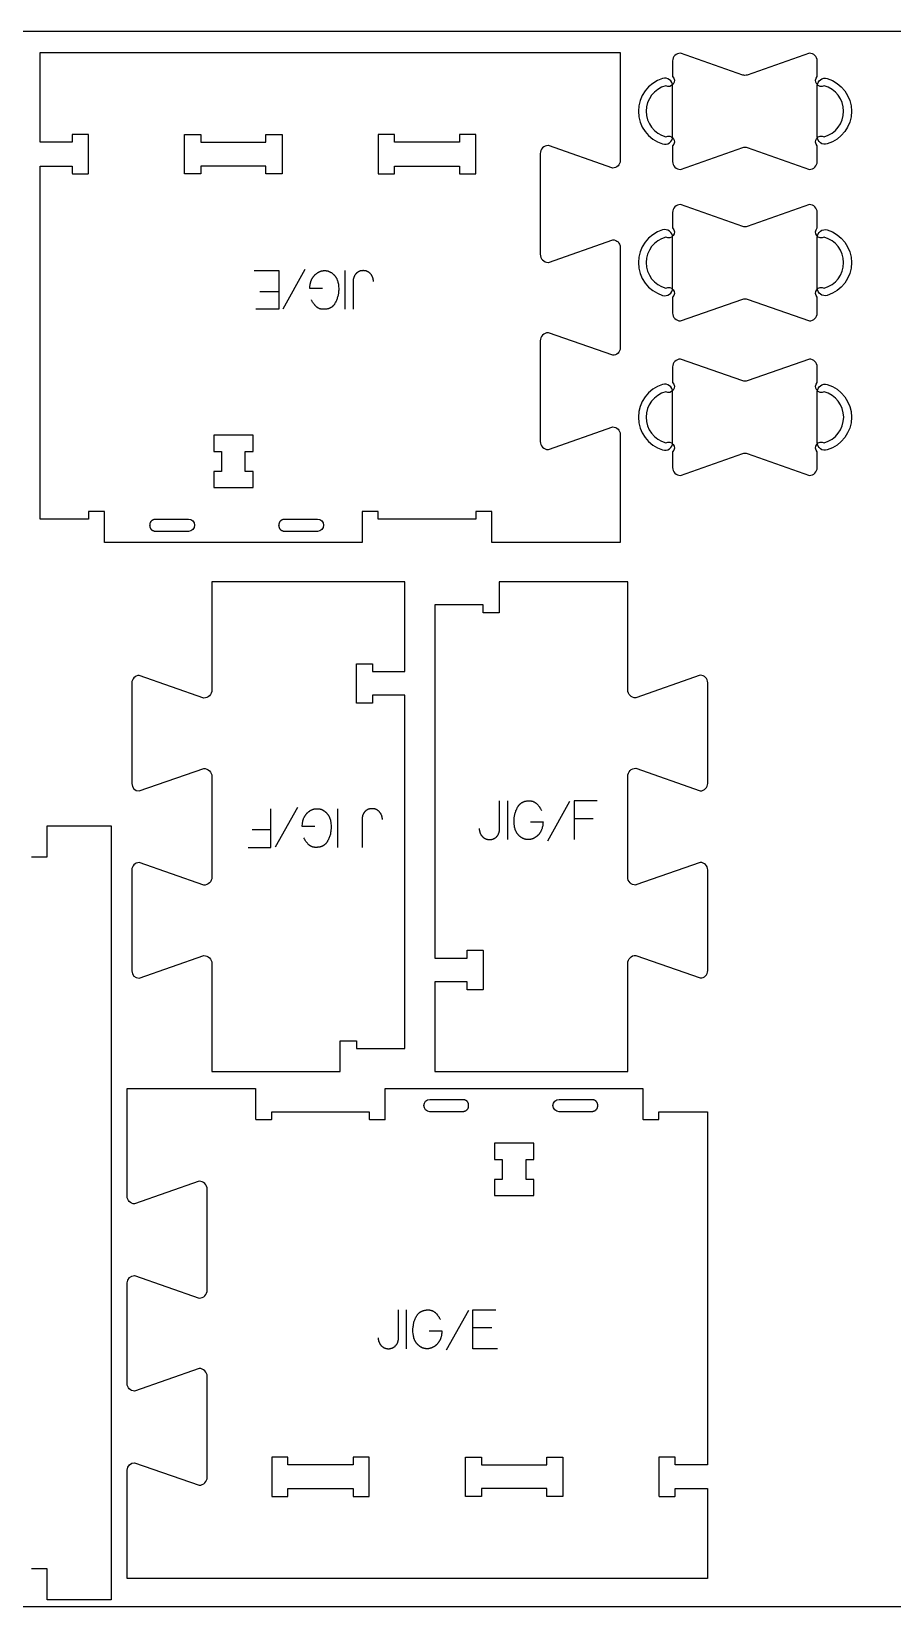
# Model space of a CAD drawing. Extents: x 0 to 12557, y 0 to 18214.
# Drawn here: x 1040 to 1707, y 2431 to 3651 of the extents above; entities that cross this region are included whole.
import ezdxf

# ---------------------------------------------------------------- set-up
doc = ezdxf.new("R2010")
doc.units = 0
for name, color, linetype in [('0_SHEET_SPRUCEPLY_2440X122', 1, 'CONTINUOUS'), ('1_ANYTOOL_1MMDEEP_LABELS_S', 2, 'CONTINUOUS'), ('3_ANYTOOL_CUTTHROUGH_INSID', 4, 'CONTINUOUS'), ('4_ANYTOOL_CUTTHROUGH_OUTSI', 5, 'CONTINUOUS'), ('5_ANYTOOL_HALF_MILL_9MM_IN', 3, 'CONTINUOUS')]:
    doc.layers.add(name, color=color, linetype=linetype)

msp = doc.modelspace()

# ---------------------------------------------------------------- linework, layer by layer
at = {"layer": '0_SHEET_SPRUCEPLY_2440X122'}
msp.add_lwpolyline([(371.7, 3650.7), (371.7, 2430.7), (2771.7, 2430.7), (2771.7, 3650.7)], close=True, dxfattribs=at)
at = {"layer": '1_ANYTOOL_1MMDEEP_LABELS_S'}
for p, q in [((1234.6, 3435.9, 0), (1251.7, 3466.7, 0)), ((1282.7, 3435.5, 0), (1282.7, 3465.5, 0)), ((1216.5, 3449.4, 0), (1231.1, 3449.4, 0)), ((1408.3, 3054.8, 0), (1408.3, 3024.8, 0)), ((1456.5, 3054.3, 0), (1439.3, 3023.5, 0)), ((1228.7, 3019.2, 0), (1245.9, 3050, 0)), ((1276.9, 3018.7, 0), (1276.9, 3048.7, 0)), ((1474.6, 3040.8, 0), (1460.1, 3040.8, 0)), ((1210.6, 3032.7, 0), (1225.1, 3032.7, 0)), ((1329.9, 2660.4), (1329.9, 2630.4)), ((1378.1, 2660), (1360.9, 2629.2)), ((1396.2, 2646.5), (1381.5, 2646.5))]:
    msp.add_line(p, q, dxfattribs=at)
for points in [[(1212.2, 3465.5), (1231.1, 3465.5), (1231.1, 3435.5), (1213.3, 3435.5)], [(1264.9, 3451.7), (1255.2, 3451.7), (1255.2, 3452.5), (1255.3, 3453.3), (1255.3, 3453.7), (1255.4, 3454.1), (1255.4, 3454.5), (1255.5, 3454.9), (1255.5, 3455.2), (1255.6, 3455.6), (1255.7, 3455.9), (1255.8, 3456.3), (1255.9, 3456.6), (1256, 3457), (1256.1, 3457.3), (1256.2, 3457.6), (1256.3, 3457.9), (1256.4, 3458.2), (1256.6, 3458.6), (1256.7, 3458.9), (1256.8, 3459.1), (1257, 3459.4), (1257.2, 3459.7), (1257.3, 3460), (1257.5, 3460.2), (1257.7, 3460.5), (1257.9, 3460.8), (1258, 3461), (1258.2, 3461.3), (1258.5, 3461.5), (1258.7, 3461.7), (1258.9, 3461.9), (1259.1, 3462.2), (1259.3, 3462.4), (1259.5, 3462.6), (1259.8, 3462.8), (1260, 3463), (1260.2, 3463.1), (1260.5, 3463.3), (1260.7, 3463.5), (1260.9, 3463.6), (1261.1, 3463.8), (1261.4, 3463.9), (1261.6, 3464.1), (1261.9, 3464.2), (1262.1, 3464.4), (1262.3, 3464.5), (1262.6, 3464.6), (1262.8, 3464.7), (1263.1, 3464.8), (1263.3, 3464.9), (1263.5, 3465), (1263.8, 3465.1), (1264, 3465.1), (1264.3, 3465.2), (1264.5, 3465.3), (1264.8, 3465.3), (1265, 3465.4), (1265.3, 3465.4), (1265.5, 3465.4), (1265.8, 3465.5), (1266.1, 3465.5), (1266.3, 3465.5), (1266.6, 3465.5), (1266.8, 3465.5), (1267.1, 3465.5), (1267.3, 3465.5), (1267.6, 3465.5), (1267.9, 3465.4), (1268.1, 3465.4), (1268.4, 3465.3), (1268.6, 3465.3), (1268.9, 3465.2), (1269.1, 3465.2), (1269.3, 3465.1), (1269.6, 3465), (1269.8, 3464.9), (1270.1, 3464.8), (1270.3, 3464.7), (1270.5, 3464.6), (1270.8, 3464.5), (1271, 3464.4), (1271.3, 3464.3), (1271.5, 3464.1), (1271.7, 3464), (1271.9, 3463.9), (1272.2, 3463.7), (1272.4, 3463.5), (1272.6, 3463.4), (1272.8, 3463.2), (1273.1, 3463), (1273.3, 3462.8), (1273.5, 3462.6), (1273.7, 3462.4), (1273.9, 3462.2), (1274.2, 3462), (1274.4, 3461.8), (1274.6, 3461.5), (1274.8, 3461.3), (1275, 3461), (1275.1, 3460.8), (1275.3, 3460.5), (1275.5, 3460.2), (1275.7, 3460), (1275.8, 3459.7), (1276, 3459.4), (1276.1, 3459.1), (1276.2, 3458.8), (1276.4, 3458.4), (1276.5, 3458.1), (1276.6, 3457.8), (1276.7, 3457.5), (1276.8, 3457.1), (1276.9, 3456.7), (1277, 3456.4), (1277.1, 3456), (1277.2, 3455.6), (1277.3, 3455.2), (1277.3, 3454.9), (1277.4, 3454.5), (1277.4, 3454), (1277.5, 3453.6), (1277.5, 3452.8), (1277.6, 3451.9), (1277.6, 3451), (1277.6, 3450.3), (1277.5, 3449.6), (1277.5, 3448.9), (1277.4, 3448.3), (1277.3, 3447.6), (1277.2, 3446.9), (1277.1, 3446.3), (1276.9, 3445.6), (1276.7, 3445), (1276.5, 3444.3), (1276.3, 3443.7), (1276.1, 3443), (1275.8, 3442.4), (1275.5, 3441.8), (1275.2, 3441.1), (1274.9, 3440.5), (1274.7, 3440.2), (1274.6, 3439.9), (1274.4, 3439.6), (1274.2, 3439.3), (1274, 3439), (1273.9, 3438.9), (1273.8, 3438.8), (1273.7, 3438.7), (1273.6, 3438.5), (1273.5, 3438.4), (1273.3, 3438.3), (1273.2, 3438.2), (1273.1, 3438.1), (1273, 3437.9), (1272.9, 3437.8), (1272.8, 3437.7), (1272.6, 3437.6), (1272.5, 3437.5), (1272.4, 3437.4), (1272.3, 3437.3), (1272.1, 3437.2), (1272, 3437.1), (1271.9, 3437), (1271.7, 3437), (1271.6, 3436.9), (1271.5, 3436.8), (1271.3, 3436.7), (1271.2, 3436.6), (1271, 3436.6), (1270.9, 3436.5), (1270.7, 3436.4), (1270.6, 3436.4), (1270.4, 3436.3), (1270.3, 3436.2), (1270.1, 3436.2), (1270, 3436.1), (1269.8, 3436), (1269.5, 3435.9), (1269.2, 3435.9), (1268.8, 3435.8), (1268.5, 3435.7), (1268.1, 3435.6), (1267.8, 3435.6), (1267.4, 3435.5), (1267, 3435.5), (1266.7, 3435.5), (1266.3, 3435.5), (1265.9, 3435.5), (1265.7, 3435.5), (1265.4, 3435.5), (1265.2, 3435.5), (1265, 3435.5), (1264.8, 3435.5), (1264.6, 3435.5), (1264.4, 3435.6), (1264.2, 3435.6), (1264, 3435.6), (1263.8, 3435.7), (1263.6, 3435.7), (1263.4, 3435.8), (1263.2, 3435.8), (1263, 3435.9), (1262.8, 3436), (1262.6, 3436), (1262.4, 3436.1), (1262.3, 3436.2), (1262.1, 3436.3), (1261.9, 3436.3), (1261.7, 3436.4), (1261.6, 3436.5), (1261.4, 3436.6), (1261.2, 3436.7), (1261.1, 3436.8), (1260.9, 3437), (1260.8, 3437.1), (1260.6, 3437.2), (1260.5, 3437.3), (1260.3, 3437.5), (1260.2, 3437.6), (1260, 3437.7), (1259.8, 3438), (1259.5, 3438.3), (1259.2, 3438.6), (1259, 3438.9), (1258.7, 3439.2), (1258.5, 3439.5), (1258.2, 3439.8), (1258, 3440.1), (1257.8, 3440.5), (1257.6, 3440.8), (1257.3, 3441.1), (1257.1, 3441.5), (1256.9, 3441.8), (1256.7, 3442.2), (1256.6, 3442.5), (1256.4, 3442.9)], [(1304.5, 3457), (1304.5, 3457.2), (1304.5, 3457.4), (1304.5, 3457.6), (1304.5, 3457.8), (1304.5, 3458), (1304.5, 3458.2), (1304.4, 3458.4), (1304.4, 3458.6), (1304.4, 3458.8), (1304.3, 3459), (1304.3, 3459.2), (1304.2, 3459.4), (1304.2, 3459.6), (1304.1, 3459.7), (1304.1, 3459.9), (1304, 3460.1), (1303.9, 3460.3), (1303.8, 3460.5), (1303.8, 3460.7), (1303.7, 3460.8), (1303.6, 3461), (1303.5, 3461.2), (1303.4, 3461.4), (1303.3, 3461.5), (1303.2, 3461.7), (1303.1, 3461.9), (1303, 3462.1), (1302.9, 3462.2), (1302.7, 3462.4), (1302.6, 3462.6), (1302.5, 3462.7), (1302.3, 3462.9), (1302.2, 3463), (1302.1, 3463.2), (1301.9, 3463.3), (1301.8, 3463.5), (1301.6, 3463.6), (1301.5, 3463.8), (1301.3, 3463.9), (1301.1, 3464), (1301, 3464.1), (1300.8, 3464.2), (1300.7, 3464.3), (1300.5, 3464.4), (1300.3, 3464.5), (1300.1, 3464.6), (1300, 3464.7), (1299.8, 3464.8), (1299.6, 3464.9), (1299.4, 3465), (1299.2, 3465), (1299, 3465.1), (1298.8, 3465.2), (1298.6, 3465.2), (1298.4, 3465.3), (1298.2, 3465.3), (1298, 3465.3), (1297.8, 3465.4), (1297.6, 3465.4), (1297.4, 3465.4), (1297.2, 3465.4), (1297, 3465.4), (1296.8, 3465.5), (1296.5, 3465.5), (1296.3, 3465.5), (1296.1, 3465.4), (1295.9, 3465.4), (1295.7, 3465.4), (1295.5, 3465.4), (1295.3, 3465.4), (1295.1, 3465.3), (1294.9, 3465.3), (1294.7, 3465.3), (1294.5, 3465.2), (1294.3, 3465.2), (1294.1, 3465.1), (1294, 3465.1), (1293.8, 3465), (1293.6, 3464.9), (1293.4, 3464.9), (1293.2, 3464.8), (1293.1, 3464.7), (1292.9, 3464.6), (1292.7, 3464.5), (1292.6, 3464.4), (1292.4, 3464.3), (1292.3, 3464.2), (1292.1, 3464.1), (1292, 3464), (1291.8, 3463.9), (1291.7, 3463.8), (1291.5, 3463.6), (1291.4, 3463.5), (1291.2, 3463.4), (1291.1, 3463.2), (1291, 3463.1), (1290.8, 3462.9), (1290.7, 3462.8), (1290.6, 3462.6), (1290.5, 3462.5), (1290.3, 3462.3), (1290.2, 3462.2), (1290.1, 3462), (1290, 3461.9), (1289.9, 3461.7), (1289.8, 3461.5), (1289.7, 3461.4), (1289.7, 3461.2), (1289.6, 3461), (1289.5, 3460.8), (1289.4, 3460.7), (1289.4, 3460.5), (1289.3, 3460.3), (1289.2, 3460.1), (1289.2, 3459.9), (1289.1, 3459.7), (1289.1, 3459.6), (1289, 3459.4), (1289, 3459.2), (1288.9, 3459), (1288.9, 3458.8), (1288.9, 3458.6), (1288.9, 3458.4), (1288.8, 3458.2), (1288.8, 3458), (1288.8, 3457.8), (1288.8, 3457.6), (1288.8, 3457.4), (1288.8, 3435.5)], [(1386.5, 3033.3), (1386.5, 3033.1), (1386.5, 3032.9), (1386.5, 3032.7), (1386.5, 3032.4), (1386.5, 3032.2), (1386.6, 3032), (1386.6, 3031.8), (1386.6, 3031.6), (1386.7, 3031.5), (1386.7, 3031.3), (1386.7, 3031.1), (1386.8, 3030.9), (1386.8, 3030.7), (1386.9, 3030.5), (1387, 3030.3), (1387, 3030.1), (1387.1, 3029.9), (1387.2, 3029.8), (1387.3, 3029.6), (1387.3, 3029.4), (1387.4, 3029.2), (1387.5, 3029), (1387.6, 3028.9), (1387.7, 3028.7), (1387.8, 3028.5), (1387.9, 3028.3), (1388.1, 3028.2), (1388.2, 3028), (1388.3, 3027.8), (1388.4, 3027.7), (1388.6, 3027.5), (1388.7, 3027.4), (1388.8, 3027.2), (1389, 3027), (1389.1, 3026.9), (1389.3, 3026.8), (1389.4, 3026.6), (1389.6, 3026.5), (1389.7, 3026.4), (1389.9, 3026.2), (1390, 3026.1), (1390.2, 3026), (1390.4, 3025.9), (1390.5, 3025.8), (1390.7, 3025.7), (1390.9, 3025.6), (1391.1, 3025.5), (1391.2, 3025.4), (1391.4, 3025.4), (1391.6, 3025.3), (1391.8, 3025.2), (1392, 3025.1), (1392.2, 3025.1), (1392.4, 3025), (1392.6, 3025), (1392.8, 3024.9), (1393, 3024.9), (1393.2, 3024.9), (1393.4, 3024.8), (1393.6, 3024.8), (1393.8, 3024.8), (1394.1, 3024.8), (1394.3, 3024.8), (1394.5, 3024.8), (1394.7, 3024.8), (1394.9, 3024.8), (1395.1, 3024.8), (1395.3, 3024.8), (1395.5, 3024.8), (1395.7, 3024.9), (1395.9, 3024.9), (1396.1, 3024.9), (1396.3, 3025), (1396.5, 3025), (1396.7, 3025.1), (1396.9, 3025.1), (1397.1, 3025.2), (1397.2, 3025.2), (1397.4, 3025.3), (1397.6, 3025.4), (1397.8, 3025.5), (1397.9, 3025.5), (1398.1, 3025.6), (1398.3, 3025.7), (1398.4, 3025.8), (1398.6, 3025.9), (1398.8, 3026), (1398.9, 3026.1), (1399.1, 3026.2), (1399.2, 3026.3), (1399.4, 3026.5), (1399.5, 3026.6), (1399.7, 3026.7), (1399.8, 3026.9), (1399.9, 3027), (1400.1, 3027.1), (1400.2, 3027.3), (1400.3, 3027.4), (1400.5, 3027.6), (1400.6, 3027.7), (1400.7, 3027.9), (1400.8, 3028.1), (1400.9, 3028.2), (1401, 3028.4), (1401.1, 3028.6), (1401.2, 3028.7), (1401.3, 3028.9), (1401.4, 3029.1), (1401.5, 3029.2), (1401.5, 3029.4), (1401.6, 3029.6), (1401.7, 3029.8), (1401.7, 3029.9), (1401.8, 3030.1), (1401.9, 3030.3), (1401.9, 3030.5), (1402, 3030.7), (1402, 3030.9), (1402, 3031.1), (1402.1, 3031.3), (1402.1, 3031.5), (1402.1, 3031.7), (1402.2, 3031.9), (1402.2, 3032.1), (1402.2, 3032.3), (1402.2, 3032.5), (1402.2, 3032.7), (1402.2, 3032.9), (1402.2, 3054.8)], [(1426.1, 3038.6), (1435.9, 3038.5), (1435.8, 3037.7), (1435.8, 3036.9), (1435.7, 3036.5), (1435.7, 3036.1), (1435.6, 3035.8), (1435.6, 3035.4), (1435.5, 3035), (1435.4, 3034.7), (1435.3, 3034.3), (1435.3, 3033.9), (1435.2, 3033.6), (1435.1, 3033.3), (1435, 3032.9), (1434.8, 3032.6), (1434.7, 3032.3), (1434.6, 3032), (1434.5, 3031.7), (1434.3, 3031.4), (1434.2, 3031.1), (1434, 3030.8), (1433.9, 3030.5), (1433.7, 3030.3), (1433.5, 3030), (1433.4, 3029.7), (1433.2, 3029.5), (1433, 3029.2), (1432.8, 3029), (1432.6, 3028.8), (1432.4, 3028.5), (1432.1, 3028.3), (1431.9, 3028.1), (1431.7, 3027.9), (1431.5, 3027.7), (1431.3, 3027.5), (1431, 3027.3), (1430.8, 3027.1), (1430.6, 3026.9), (1430.3, 3026.8), (1430.1, 3026.6), (1429.9, 3026.4), (1429.6, 3026.3), (1429.4, 3026.2), (1429.2, 3026), (1428.9, 3025.9), (1428.7, 3025.8), (1428.5, 3025.7), (1428.2, 3025.5), (1428, 3025.4), (1427.7, 3025.4), (1427.5, 3025.3), (1427.2, 3025.2), (1427, 3025.1), (1426.7, 3025), (1426.5, 3025), (1426.2, 3024.9), (1426, 3024.9), (1425.7, 3024.8), (1425.5, 3024.8), (1425.2, 3024.8), (1425, 3024.8), (1424.7, 3024.7), (1424.5, 3024.7), (1424.2, 3024.7), (1423.9, 3024.8), (1423.7, 3024.8), (1423.4, 3024.8), (1423.2, 3024.8), (1422.9, 3024.9), (1422.7, 3024.9), (1422.4, 3024.9), (1422.2, 3025), (1421.9, 3025.1), (1421.7, 3025.1), (1421.4, 3025.2), (1421.2, 3025.3), (1421, 3025.4), (1420.7, 3025.5), (1420.5, 3025.6), (1420.2, 3025.7), (1420, 3025.8), (1419.8, 3026), (1419.5, 3026.1), (1419.3, 3026.2), (1419.1, 3026.4), (1418.9, 3026.5), (1418.6, 3026.7), (1418.4, 3026.9), (1418.2, 3027.1), (1418, 3027.2), (1417.7, 3027.4), (1417.5, 3027.6), (1417.3, 3027.8), (1417.1, 3028), (1416.9, 3028.3), (1416.7, 3028.5), (1416.5, 3028.7), (1416.3, 3029), (1416.1, 3029.2), (1415.9, 3029.5), (1415.7, 3029.7), (1415.5, 3030), (1415.4, 3030.3), (1415.2, 3030.6), (1415.1, 3030.9), (1414.9, 3031.2), (1414.8, 3031.5), (1414.6, 3031.8), (1414.5, 3032.1), (1414.4, 3032.4), (1414.3, 3032.8), (1414.2, 3033.1), (1414.1, 3033.5), (1414, 3033.9), (1413.9, 3034.2), (1413.8, 3034.6), (1413.8, 3035), (1413.7, 3035.4), (1413.7, 3035.8), (1413.6, 3036.2), (1413.6, 3036.6), (1413.5, 3037.5), (1413.5, 3038.4), (1413.4, 3039.3), (1413.4, 3040), (1413.5, 3040.6), (1413.5, 3041.3), (1413.6, 3042), (1413.7, 3042.6), (1413.8, 3043.3), (1414, 3044), (1414.1, 3044.6), (1414.3, 3045.3), (1414.5, 3045.9), (1414.7, 3046.6), (1414.9, 3047.2), (1415.2, 3047.8), (1415.5, 3048.5), (1415.8, 3049.1), (1416.1, 3049.8), (1416.3, 3050.1), (1416.5, 3050.4), (1416.7, 3050.7), (1416.8, 3050.9), (1417, 3051.2), (1417.1, 3051.3), (1417.3, 3051.5), (1417.4, 3051.6), (1417.5, 3051.7), (1417.6, 3051.8), (1417.7, 3052), (1417.8, 3052.1), (1417.9, 3052.2), (1418, 3052.3), (1418.1, 3052.4), (1418.3, 3052.5), (1418.4, 3052.6), (1418.5, 3052.7), (1418.6, 3052.8), (1418.8, 3052.9), (1418.9, 3053), (1419, 3053.1), (1419.2, 3053.2), (1419.3, 3053.3), (1419.4, 3053.4), (1419.6, 3053.4), (1419.7, 3053.5), (1419.9, 3053.6), (1420, 3053.7), (1420.1, 3053.8), (1420.3, 3053.8), (1420.4, 3053.9), (1420.6, 3054), (1420.7, 3054), (1420.9, 3054.1), (1421.1, 3054.1), (1421.2, 3054.2), (1421.5, 3054.3), (1421.9, 3054.4), (1422.2, 3054.5), (1422.5, 3054.5), (1422.9, 3054.6), (1423.2, 3054.7), (1423.6, 3054.7), (1424, 3054.7), (1424.4, 3054.8), (1424.7, 3054.8), (1425.1, 3054.8), (1425.4, 3054.8), (1425.6, 3054.8), (1425.8, 3054.8), (1426, 3054.8), (1426.2, 3054.7), (1426.4, 3054.7), (1426.6, 3054.7), (1426.9, 3054.6), (1427.1, 3054.6), (1427.3, 3054.6), (1427.5, 3054.5), (1427.6, 3054.5), (1427.8, 3054.4), (1428, 3054.4), (1428.2, 3054.3), (1428.4, 3054.2), (1428.6, 3054.1), (1428.8, 3054.1), (1428.9, 3054), (1429.1, 3053.9), (1429.3, 3053.8), (1429.5, 3053.7), (1429.6, 3053.6), (1429.8, 3053.5), (1429.9, 3053.4), (1430.1, 3053.3), (1430.3, 3053.2), (1430.4, 3053), (1430.6, 3052.9), (1430.7, 3052.8), (1430.8, 3052.7), (1431, 3052.5), (1431.3, 3052.2), (1431.5, 3051.9), (1431.8, 3051.6), (1432.1, 3051.3), (1432.3, 3051), (1432.6, 3050.7), (1432.8, 3050.4), (1433, 3050.1), (1433.3, 3049.8), (1433.5, 3049.4), (1433.7, 3049.1), (1433.9, 3048.8), (1434.1, 3048.4), (1434.3, 3048.1), (1434.5, 3047.7), (1434.7, 3047.4)], [(1477.7, 3054.8), (1460.1, 3054.8), (1460.1, 3024.8)], [(1207.4, 3018.7), (1225.1, 3018.7), (1225.1, 3048.7)], [(1259.1, 3034.9), (1249.3, 3035), (1249.3, 3035.8), (1249.4, 3036.6), (1249.4, 3037), (1249.5, 3037.4), (1249.5, 3037.7), (1249.6, 3038.1), (1249.7, 3038.5), (1249.7, 3038.8), (1249.8, 3039.2), (1249.9, 3039.5), (1250, 3039.9), (1250.1, 3040.2), (1250.2, 3040.6), (1250.3, 3040.9), (1250.4, 3041.2), (1250.6, 3041.5), (1250.7, 3041.8), (1250.8, 3042.1), (1251, 3042.4), (1251.1, 3042.7), (1251.3, 3043), (1251.5, 3043.2), (1251.6, 3043.5), (1251.8, 3043.8), (1252, 3044), (1252.2, 3044.3), (1252.4, 3044.5), (1252.6, 3044.7), (1252.8, 3045), (1253, 3045.2), (1253.2, 3045.4), (1253.5, 3045.6), (1253.7, 3045.8), (1253.9, 3046), (1254.1, 3046.2), (1254.4, 3046.4), (1254.6, 3046.6), (1254.8, 3046.7), (1255.1, 3046.9), (1255.3, 3047.1), (1255.5, 3047.2), (1255.8, 3047.3), (1256, 3047.5), (1256.2, 3047.6), (1256.5, 3047.7), (1256.7, 3047.8), (1257, 3047.9), (1257.2, 3048), (1257.4, 3048.1), (1257.7, 3048.2), (1257.9, 3048.3), (1258.2, 3048.4), (1258.4, 3048.5), (1258.7, 3048.5), (1258.9, 3048.6), (1259.2, 3048.6), (1259.4, 3048.7), (1259.7, 3048.7), (1259.9, 3048.7), (1260.2, 3048.7), (1260.5, 3048.7), (1260.7, 3048.7), (1261, 3048.7), (1261.2, 3048.7), (1261.5, 3048.7), (1261.7, 3048.7), (1262, 3048.7), (1262.2, 3048.6), (1262.5, 3048.6), (1262.7, 3048.5), (1263, 3048.5), (1263.2, 3048.4), (1263.5, 3048.4), (1263.7, 3048.3), (1264, 3048.2), (1264.2, 3048.1), (1264.4, 3048), (1264.7, 3047.9), (1264.9, 3047.8), (1265.2, 3047.7), (1265.4, 3047.5), (1265.6, 3047.4), (1265.9, 3047.3), (1266.1, 3047.1), (1266.3, 3047), (1266.5, 3046.8), (1266.8, 3046.6), (1267, 3046.4), (1267.2, 3046.3), (1267.4, 3046.1), (1267.6, 3045.9), (1267.9, 3045.7), (1268.1, 3045.5), (1268.3, 3045.2), (1268.5, 3045), (1268.7, 3044.8), (1268.9, 3044.5), (1269.1, 3044.3), (1269.3, 3044), (1269.5, 3043.8), (1269.6, 3043.5), (1269.8, 3043.2), (1270, 3042.9), (1270.1, 3042.6), (1270.2, 3042.3), (1270.4, 3042), (1270.5, 3041.7), (1270.6, 3041.4), (1270.8, 3041), (1270.9, 3040.7), (1271, 3040.4), (1271.1, 3040), (1271.2, 3039.6), (1271.2, 3039.3), (1271.3, 3038.9), (1271.4, 3038.5), (1271.5, 3038.1), (1271.5, 3037.7), (1271.6, 3037.3), (1271.6, 3036.9), (1271.7, 3036), (1271.7, 3035.1), (1271.7, 3034.2), (1271.7, 3033.5), (1271.7, 3032.9), (1271.6, 3032.2), (1271.6, 3031.5), (1271.5, 3030.9), (1271.3, 3030.2), (1271.2, 3029.5), (1271.1, 3028.9), (1270.9, 3028.2), (1270.7, 3027.6), (1270.5, 3026.9), (1270.2, 3026.3), (1270, 3025.6), (1269.7, 3025), (1269.4, 3024.4), (1269, 3023.7), (1268.9, 3023.4), (1268.7, 3023.1), (1268.5, 3022.8), (1268.3, 3022.6), (1268.1, 3022.3), (1268, 3022.2), (1267.9, 3022), (1267.8, 3021.9), (1267.7, 3021.8), (1267.6, 3021.7), (1267.5, 3021.5), (1267.4, 3021.4), (1267.3, 3021.3), (1267.1, 3021.2), (1267, 3021.1), (1266.9, 3021), (1266.8, 3020.9), (1266.6, 3020.8), (1266.5, 3020.7), (1266.4, 3020.6), (1266.3, 3020.5), (1266.1, 3020.4), (1266, 3020.3), (1265.9, 3020.2), (1265.7, 3020.1), (1265.6, 3020), (1265.5, 3020), (1265.3, 3019.9), (1265.2, 3019.8), (1265, 3019.7), (1264.9, 3019.7), (1264.7, 3019.6), (1264.6, 3019.5), (1264.4, 3019.5), (1264.3, 3019.4), (1264.1, 3019.4), (1264, 3019.3), (1263.6, 3019.2), (1263.3, 3019.1), (1263, 3019), (1262.6, 3018.9), (1262.3, 3018.9), (1261.9, 3018.8), (1261.6, 3018.8), (1261.2, 3018.8), (1260.8, 3018.7), (1260.4, 3018.7), (1260, 3018.7), (1259.8, 3018.7), (1259.6, 3018.7), (1259.4, 3018.7), (1259.1, 3018.7), (1258.9, 3018.8), (1258.7, 3018.8), (1258.5, 3018.8), (1258.3, 3018.8), (1258.1, 3018.9), (1257.9, 3018.9), (1257.7, 3019), (1257.5, 3019), (1257.3, 3019.1), (1257.1, 3019.1), (1256.9, 3019.2), (1256.8, 3019.3), (1256.6, 3019.3), (1256.4, 3019.4), (1256.2, 3019.5), (1256.1, 3019.6), (1255.9, 3019.7), (1255.7, 3019.8), (1255.5, 3019.9), (1255.4, 3020), (1255.2, 3020.1), (1255.1, 3020.2), (1254.9, 3020.3), (1254.8, 3020.4), (1254.6, 3020.6), (1254.5, 3020.7), (1254.3, 3020.8), (1254.2, 3021), (1253.9, 3021.3), (1253.6, 3021.6), (1253.4, 3021.9), (1253.1, 3022.2), (1252.9, 3022.5), (1252.6, 3022.8), (1252.4, 3023.1), (1252.1, 3023.4), (1251.9, 3023.7), (1251.7, 3024.1), (1251.5, 3024.4), (1251.3, 3024.7), (1251.1, 3025.1), (1250.9, 3025.4), (1250.7, 3025.8), (1250.5, 3026.1)], [(1311.4, 3040.2), (1311.4, 3040.4), (1311.4, 3040.6), (1311.4, 3040.8), (1311.4, 3041), (1311.4, 3041.2), (1311.3, 3041.4), (1311.3, 3041.6), (1311.3, 3041.8), (1311.2, 3042), (1311.2, 3042.2), (1311.2, 3042.4), (1311.1, 3042.6), (1311.1, 3042.8), (1311, 3043), (1310.9, 3043.2), (1310.9, 3043.4), (1310.8, 3043.6), (1310.7, 3043.7), (1310.6, 3043.9), (1310.6, 3044.1), (1310.5, 3044.3), (1310.4, 3044.5), (1310.3, 3044.6), (1310.2, 3044.8), (1310.1, 3045), (1310, 3045.1), (1309.8, 3045.3), (1309.7, 3045.5), (1309.6, 3045.6), (1309.5, 3045.8), (1309.3, 3046), (1309.2, 3046.1), (1309.1, 3046.3), (1308.9, 3046.4), (1308.8, 3046.6), (1308.6, 3046.7), (1308.5, 3046.9), (1308.3, 3047), (1308.2, 3047.1), (1308, 3047.3), (1307.9, 3047.4), (1307.7, 3047.5), (1307.5, 3047.6), (1307.4, 3047.7), (1307.2, 3047.8), (1307, 3047.9), (1306.8, 3048), (1306.7, 3048.1), (1306.5, 3048.1), (1306.3, 3048.2), (1306.1, 3048.3), (1305.9, 3048.3), (1305.7, 3048.4), (1305.5, 3048.5), (1305.3, 3048.5), (1305.1, 3048.5), (1304.9, 3048.6), (1304.7, 3048.6), (1304.5, 3048.6), (1304.3, 3048.7), (1304.1, 3048.7), (1303.8, 3048.7), (1303.6, 3048.7), (1303.4, 3048.7), (1303.2, 3048.7), (1303, 3048.7), (1302.8, 3048.7), (1302.6, 3048.7), (1302.4, 3048.6), (1302.2, 3048.6), (1302, 3048.6), (1301.8, 3048.6), (1301.6, 3048.5), (1301.4, 3048.5), (1301.2, 3048.4), (1301, 3048.4), (1300.8, 3048.3), (1300.6, 3048.3), (1300.5, 3048.2), (1300.3, 3048.1), (1300.1, 3048), (1300, 3048), (1299.8, 3047.9), (1299.6, 3047.8), (1299.5, 3047.7), (1299.3, 3047.6), (1299.1, 3047.5), (1299, 3047.4), (1298.8, 3047.3), (1298.7, 3047.2), (1298.5, 3047), (1298.4, 3046.9), (1298.2, 3046.8), (1298.1, 3046.6), (1298, 3046.5), (1297.8, 3046.4), (1297.7, 3046.2), (1297.6, 3046.1), (1297.4, 3045.9), (1297.3, 3045.7), (1297.2, 3045.6), (1297.1, 3045.4), (1297, 3045.3), (1296.9, 3045.1), (1296.8, 3044.9), (1296.7, 3044.8), (1296.6, 3044.6), (1296.5, 3044.4), (1296.4, 3044.3), (1296.4, 3044.1), (1296.3, 3043.9), (1296.2, 3043.7), (1296.2, 3043.6), (1296.1, 3043.4), (1296, 3043.2), (1296, 3043), (1295.9, 3042.8), (1295.9, 3042.6), (1295.9, 3042.4), (1295.8, 3042.2), (1295.8, 3042), (1295.8, 3041.8), (1295.7, 3041.6), (1295.7, 3041.4), (1295.7, 3041.2), (1295.7, 3041), (1295.7, 3040.8), (1295.7, 3040.6), (1295.7, 3018.7)], [(1308.1, 2638.9), (1308.1, 2638.7), (1308.1, 2638.5), (1308.2, 2638.3), (1308.2, 2638.1), (1308.2, 2637.9), (1308.2, 2637.7), (1308.2, 2637.5), (1308.3, 2637.3), (1308.3, 2637.1), (1308.4, 2636.9), (1308.4, 2636.7), (1308.4, 2636.5), (1308.5, 2636.3), (1308.6, 2636.1), (1308.6, 2635.9), (1308.7, 2635.8), (1308.8, 2635.6), (1308.8, 2635.4), (1308.9, 2635.2), (1309, 2635), (1309.1, 2634.9), (1309.2, 2634.7), (1309.3, 2634.5), (1309.4, 2634.3), (1309.5, 2634.2), (1309.6, 2634), (1309.7, 2633.8), (1309.8, 2633.7), (1309.9, 2633.5), (1310.1, 2633.3), (1310.2, 2633.2), (1310.3, 2633), (1310.5, 2632.8), (1310.6, 2632.7), (1310.8, 2632.5), (1310.9, 2632.4), (1311.1, 2632.3), (1311.2, 2632.1), (1311.4, 2632), (1311.5, 2631.9), (1311.7, 2631.8), (1311.9, 2631.6), (1312, 2631.5), (1312.2, 2631.4), (1312.4, 2631.3), (1312.5, 2631.2), (1312.7, 2631.2), (1312.9, 2631.1), (1313.1, 2631), (1313.3, 2630.9), (1313.5, 2630.9), (1313.6, 2630.8), (1313.8, 2630.7), (1314, 2630.7), (1314.2, 2630.6), (1314.4, 2630.6), (1314.6, 2630.5), (1314.8, 2630.5), (1315.1, 2630.5), (1315.3, 2630.5), (1315.5, 2630.4), (1315.7, 2630.4), (1315.9, 2630.4), (1316.1, 2630.4), (1316.4, 2630.4), (1316.6, 2630.4), (1316.8, 2630.4), (1317, 2630.5), (1317.2, 2630.5), (1317.4, 2630.5), (1317.6, 2630.5), (1317.8, 2630.6), (1318, 2630.6), (1318.2, 2630.7), (1318.4, 2630.7), (1318.5, 2630.8), (1318.7, 2630.8), (1318.9, 2630.9), (1319.1, 2630.9), (1319.3, 2631), (1319.4, 2631.1), (1319.6, 2631.2), (1319.8, 2631.3), (1319.9, 2631.3), (1320.1, 2631.4), (1320.3, 2631.5), (1320.4, 2631.6), (1320.6, 2631.8), (1320.7, 2631.9), (1320.9, 2632), (1321, 2632.1), (1321.2, 2632.2), (1321.3, 2632.4), (1321.4, 2632.5), (1321.6, 2632.6), (1321.7, 2632.8), (1321.9, 2632.9), (1322, 2633.1), (1322.1, 2633.2), (1322.2, 2633.4), (1322.3, 2633.5), (1322.4, 2633.7), (1322.6, 2633.9), (1322.7, 2634), (1322.8, 2634.2), (1322.9, 2634.4), (1322.9, 2634.5), (1323, 2634.7), (1323.1, 2634.9), (1323.2, 2635), (1323.3, 2635.2), (1323.3, 2635.4), (1323.4, 2635.6), (1323.5, 2635.8), (1323.5, 2635.9), (1323.6, 2636.1), (1323.6, 2636.3), (1323.7, 2636.5), (1323.7, 2636.7), (1323.7, 2636.9), (1323.8, 2637.1), (1323.8, 2637.3), (1323.8, 2637.5), (1323.8, 2637.7), (1323.8, 2637.9), (1323.9, 2638.1), (1323.9, 2638.3), (1323.9, 2638.5), (1323.9, 2660.4)], [(1347.7, 2644.2), (1357.5, 2644.2), (1357.5, 2643.4), (1357.4, 2642.6), (1357.4, 2642.2), (1357.3, 2641.8), (1357.3, 2641.4), (1357.2, 2641), (1357.1, 2640.7), (1357.1, 2640.3), (1357, 2639.9), (1356.9, 2639.6), (1356.8, 2639.2), (1356.7, 2638.9), (1356.6, 2638.6), (1356.5, 2638.3), (1356.4, 2637.9), (1356.2, 2637.6), (1356.1, 2637.3), (1356, 2637), (1355.8, 2636.7), (1355.7, 2636.5), (1355.5, 2636.2), (1355.4, 2635.9), (1355.2, 2635.6), (1355, 2635.4), (1354.8, 2635.1), (1354.6, 2634.9), (1354.4, 2634.6), (1354.2, 2634.4), (1354, 2634.2), (1353.8, 2633.9), (1353.6, 2633.7), (1353.4, 2633.5), (1353.1, 2633.3), (1352.9, 2633.1), (1352.7, 2632.9), (1352.5, 2632.7), (1352.2, 2632.6), (1352, 2632.4), (1351.8, 2632.2), (1351.5, 2632.1), (1351.3, 2631.9), (1351.1, 2631.8), (1350.8, 2631.7), (1350.6, 2631.5), (1350.3, 2631.4), (1350.1, 2631.3), (1349.9, 2631.2), (1349.6, 2631.1), (1349.4, 2631), (1349.1, 2630.9), (1348.9, 2630.8), (1348.6, 2630.7), (1348.4, 2630.7), (1348.1, 2630.6), (1347.9, 2630.6), (1347.6, 2630.5), (1347.4, 2630.5), (1347.1, 2630.4), (1346.9, 2630.4), (1346.6, 2630.4), (1346.4, 2630.4), (1346.1, 2630.4), (1345.8, 2630.4), (1345.6, 2630.4), (1345.3, 2630.4), (1345.1, 2630.4), (1344.8, 2630.5), (1344.6, 2630.5), (1344.3, 2630.5), (1344.1, 2630.6), (1343.8, 2630.6), (1343.6, 2630.7), (1343.3, 2630.8), (1343.1, 2630.9), (1342.8, 2630.9), (1342.6, 2631), (1342.4, 2631.1), (1342.1, 2631.2), (1341.9, 2631.4), (1341.7, 2631.5), (1341.4, 2631.6), (1341.2, 2631.7), (1341, 2631.9), (1340.7, 2632), (1340.5, 2632.2), (1340.3, 2632.3), (1340.1, 2632.5), (1339.8, 2632.7), (1339.6, 2632.9), (1339.4, 2633.1), (1339.2, 2633.3), (1339, 2633.5), (1338.7, 2633.7), (1338.5, 2633.9), (1338.3, 2634.1), (1338.1, 2634.4), (1337.9, 2634.6), (1337.7, 2634.8), (1337.5, 2635.1), (1337.4, 2635.4), (1337.2, 2635.6), (1337, 2635.9), (1336.9, 2636.2), (1336.7, 2636.5), (1336.6, 2636.8), (1336.4, 2637.1), (1336.3, 2637.4), (1336.2, 2637.8), (1336.1, 2638.1), (1335.9, 2638.4), (1335.8, 2638.8), (1335.7, 2639.1), (1335.7, 2639.5), (1335.6, 2639.9), (1335.5, 2640.2), (1335.4, 2640.6), (1335.4, 2641), (1335.3, 2641.4), (1335.3, 2641.8), (1335.2, 2642.3), (1335.1, 2643.1), (1335.1, 2644), (1335.1, 2644.9), (1335.1, 2645.6), (1335.1, 2646.3), (1335.2, 2646.9), (1335.3, 2647.6), (1335.4, 2648.3), (1335.5, 2648.9), (1335.6, 2649.6), (1335.8, 2650.3), (1335.9, 2650.9), (1336.1, 2651.6), (1336.4, 2652.2), (1336.6, 2652.8), (1336.9, 2653.5), (1337.1, 2654.1), (1337.4, 2654.8), (1337.8, 2655.4), (1337.9, 2655.7), (1338.1, 2656), (1338.3, 2656.3), (1338.5, 2656.6), (1338.7, 2656.8), (1338.8, 2657), (1338.9, 2657.1), (1339, 2657.2), (1339.1, 2657.4), (1339.2, 2657.5), (1339.3, 2657.6), (1339.5, 2657.7), (1339.6, 2657.8), (1339.7, 2657.9), (1339.8, 2658), (1339.9, 2658.2), (1340, 2658.3), (1340.2, 2658.4), (1340.3, 2658.5), (1340.4, 2658.6), (1340.6, 2658.7), (1340.7, 2658.7), (1340.8, 2658.8), (1341, 2658.9), (1341.1, 2659), (1341.2, 2659.1), (1341.4, 2659.2), (1341.5, 2659.2), (1341.7, 2659.3), (1341.8, 2659.4), (1341.9, 2659.5), (1342.1, 2659.5), (1342.2, 2659.6), (1342.4, 2659.7), (1342.6, 2659.7), (1342.7, 2659.8), (1342.9, 2659.8), (1343.2, 2659.9), (1343.5, 2660), (1343.9, 2660.1), (1344.2, 2660.2), (1344.5, 2660.2), (1344.9, 2660.3), (1345.3, 2660.3), (1345.6, 2660.4), (1346, 2660.4), (1346.4, 2660.4), (1346.8, 2660.4), (1347, 2660.4), (1347.2, 2660.4), (1347.5, 2660.4), (1347.7, 2660.4), (1347.9, 2660.4), (1348.1, 2660.3), (1348.3, 2660.3), (1348.5, 2660.3), (1348.7, 2660.2), (1348.9, 2660.2), (1349.1, 2660.2), (1349.3, 2660.1), (1349.5, 2660.1), (1349.7, 2660), (1349.9, 2659.9), (1350.1, 2659.9), (1350.2, 2659.8), (1350.4, 2659.7), (1350.6, 2659.6), (1350.8, 2659.5), (1350.9, 2659.4), (1351.1, 2659.4), (1351.3, 2659.3), (1351.4, 2659.1), (1351.6, 2659), (1351.8, 2658.9), (1351.9, 2658.8), (1352.1, 2658.7), (1352.2, 2658.6), (1352.4, 2658.4), (1352.5, 2658.3), (1352.6, 2658.2), (1352.9, 2657.9), (1353.2, 2657.6), (1353.5, 2657.3), (1353.7, 2657), (1354, 2656.7), (1354.2, 2656.4), (1354.5, 2656.1), (1354.7, 2655.7), (1354.9, 2655.4), (1355.1, 2655.1), (1355.3, 2654.7), (1355.5, 2654.4), (1355.7, 2654.1), (1355.9, 2653.7), (1356.1, 2653.4), (1356.3, 2653)], [(1400.5, 2630.4), (1381.5, 2630.4), (1381.5, 2660.4), (1399.4, 2660.4)]]:
    msp.add_lwpolyline(points, dxfattribs=at)
at = {"layer": '3_ANYTOOL_CUTTHROUGH_INSID'}
for points in [[(1170.7, 3546.5), (1170.7, 3540.5), (1158.2, 3540.5), (1158.2, 3571), (1170.7, 3571), (1170.7, 3565), (1221.2, 3565), (1221.2, 3571), (1233.7, 3571), (1233.7, 3540.5), (1221.2, 3540.5), (1221.2, 3546.5)], [(1320.7, 3540.5), (1320.7, 3546.5), (1371.2, 3546.5), (1371.2, 3540.5), (1383.7, 3540.5), (1383.7, 3571), (1371.2, 3571), (1371.2, 3565), (1320.7, 3565), (1320.7, 3571), (1308.2, 3571), (1308.2, 3540.5)], [(1211.2, 3338), (1180.7, 3338), (1180.7, 3325.5), (1186.7, 3325.5), (1186.7, 3310), (1180.7, 3310), (1180.7, 3297.5), (1211.2, 3297.5), (1211.2, 3310), (1205.2, 3310), (1205.2, 3325.5), (1211.2, 3325.5)], [(1398.2, 2749), (1428.7, 2749), (1428.7, 2761.5), (1422.7, 2761.5), (1422.7, 2777), (1428.7, 2777), (1428.7, 2789.5), (1398.2, 2789.5), (1398.2, 2777), (1404.2, 2777), (1404.2, 2761.5), (1398.2, 2761.5)], [(1288.7, 2546.5), (1288.7, 2540.5), (1238.2, 2540.5), (1238.2, 2546.5), (1225.7, 2546.5), (1225.7, 2516), (1238.2, 2516), (1238.2, 2522), (1288.7, 2522), (1288.7, 2516), (1301.2, 2516), (1301.2, 2546.5)], [(1438.7, 2540.5), (1438.7, 2546.5), (1451.2, 2546.5), (1451.2, 2516), (1438.7, 2516), (1438.7, 2522), (1388.2, 2522), (1388.2, 2516), (1375.7, 2516), (1375.7, 2546.5), (1388.2, 2546.5), (1388.2, 2540.5)]]:
    msp.add_lwpolyline(points, close=True, dxfattribs=at)
for points in [[(1161.1, 3263.5), (1135.4, 3263.5), (1135.3, 3263.5), (1135.2, 3263.5), (1135.1, 3263.5), (1135, 3263.5), (1134.9, 3263.5), (1134.8, 3263.5), (1134.7, 3263.5), (1134.6, 3263.6), (1134.5, 3263.6), (1134.4, 3263.6), (1134.3, 3263.6), (1134.2, 3263.7), (1134.1, 3263.7), (1134, 3263.8), (1133.9, 3263.8), (1133.8, 3263.8), (1133.7, 3263.9), (1133.6, 3263.9), (1133.5, 3264), (1133.4, 3264), (1133.3, 3264.1), (1133.3, 3264.2), (1133.2, 3264.2), (1133.1, 3264.3), (1133, 3264.4), (1132.9, 3264.4), (1132.8, 3264.5), (1132.8, 3264.6), (1132.7, 3264.7), (1132.6, 3264.7), (1132.5, 3264.8), (1132.5, 3264.9), (1132.4, 3265), (1132.3, 3265.1), (1132.3, 3265.2), (1132.2, 3265.3), (1132.1, 3265.4), (1132.1, 3265.5), (1132, 3265.6), (1132, 3265.7), (1131.9, 3265.8), (1131.9, 3265.9), (1131.8, 3266), (1131.8, 3266.1), (1131.7, 3266.2), (1131.7, 3266.3), (1131.6, 3266.4), (1131.6, 3266.5), (1131.6, 3266.6), (1131.5, 3266.7), (1131.5, 3266.8), (1131.5, 3266.9), (1131.5, 3267.1), (1131.4, 3267.2), (1131.4, 3267.3), (1131.4, 3267.4), (1131.4, 3267.5), (1131.4, 3267.6), (1131.4, 3267.7), (1131.4, 3267.8), (1131.4, 3267.9), (1131.4, 3268), (1131.3, 3268.1), (1131.3, 3268.2), (1131.3, 3268.3), (1131.4, 3268.4), (1131.4, 3268.6), (1131.4, 3268.7), (1131.4, 3268.8), (1131.4, 3268.9), (1131.4, 3269), (1131.4, 3269.1), (1131.4, 3269.2), (1131.4, 3269.3), (1131.5, 3269.4), (1131.5, 3269.5), (1131.5, 3269.6), (1131.5, 3269.7), (1131.6, 3269.8), (1131.6, 3269.9), (1131.6, 3270.1), (1131.7, 3270.2), (1131.7, 3270.3), (1131.8, 3270.4), (1131.8, 3270.5), (1131.9, 3270.6), (1131.9, 3270.7), (1132, 3270.8), (1132, 3270.9), (1132.1, 3271), (1132.1, 3271.1), (1132.2, 3271.2), (1132.3, 3271.3), (1132.3, 3271.4), (1132.4, 3271.5), (1132.5, 3271.5), (1132.5, 3271.6), (1132.6, 3271.7), (1132.7, 3271.8), (1132.8, 3271.9), (1132.8, 3272), (1132.9, 3272), (1133, 3272.1), (1133.1, 3272.2), (1133.2, 3272.2), (1133.3, 3272.3), (1133.3, 3272.4), (1133.4, 3272.4), (1133.5, 3272.5), (1133.6, 3272.5), (1133.7, 3272.6), (1133.8, 3272.6), (1133.9, 3272.7), (1134, 3272.7), (1134.1, 3272.7), (1134.2, 3272.8), (1134.3, 3272.8), (1134.4, 3272.8), (1134.5, 3272.9), (1134.6, 3272.9), (1134.7, 3272.9), (1134.8, 3272.9), (1134.9, 3272.9), (1135, 3273), (1135.1, 3273), (1135.2, 3273), (1135.3, 3273), (1135.4, 3273), (1161.1, 3273, -1)], [(1261.1, 3263.5), (1235.4, 3263.5), (1235.3, 3263.5), (1235.2, 3263.5), (1235.1, 3263.5), (1235, 3263.5), (1234.9, 3263.5), (1234.8, 3263.5), (1234.7, 3263.5), (1234.6, 3263.6), (1234.5, 3263.6), (1234.4, 3263.6), (1234.3, 3263.6), (1234.2, 3263.7), (1234.1, 3263.7), (1234, 3263.8), (1233.9, 3263.8), (1233.8, 3263.8), (1233.7, 3263.9), (1233.6, 3263.9), (1233.5, 3264), (1233.4, 3264), (1233.3, 3264.1), (1233.3, 3264.2), (1233.2, 3264.2), (1233.1, 3264.3), (1233, 3264.4), (1232.9, 3264.4), (1232.8, 3264.5), (1232.8, 3264.6), (1232.7, 3264.7), (1232.6, 3264.7), (1232.5, 3264.8), (1232.5, 3264.9), (1232.4, 3265), (1232.3, 3265.1), (1232.3, 3265.2), (1232.2, 3265.3), (1232.1, 3265.4), (1232.1, 3265.5), (1232, 3265.6), (1232, 3265.7), (1231.9, 3265.8), (1231.9, 3265.9), (1231.8, 3266), (1231.8, 3266.1), (1231.7, 3266.2), (1231.7, 3266.3), (1231.6, 3266.4), (1231.6, 3266.5), (1231.6, 3266.6), (1231.5, 3266.7), (1231.5, 3266.8), (1231.5, 3266.9), (1231.5, 3267.1), (1231.4, 3267.2), (1231.4, 3267.3), (1231.4, 3267.4), (1231.4, 3267.5), (1231.4, 3267.6), (1231.4, 3267.7), (1231.4, 3267.8), (1231.4, 3267.9), (1231.4, 3268), (1231.3, 3268.1), (1231.3, 3268.2), (1231.3, 3268.3), (1231.4, 3268.4), (1231.4, 3268.6), (1231.4, 3268.7), (1231.4, 3268.8), (1231.4, 3268.9), (1231.4, 3269), (1231.4, 3269.1), (1231.4, 3269.2), (1231.4, 3269.3), (1231.5, 3269.4), (1231.5, 3269.5), (1231.5, 3269.6), (1231.5, 3269.7), (1231.6, 3269.8), (1231.6, 3269.9), (1231.6, 3270.1), (1231.7, 3270.2), (1231.7, 3270.3), (1231.8, 3270.4), (1231.8, 3270.5), (1231.9, 3270.6), (1231.9, 3270.7), (1232, 3270.8), (1232, 3270.9), (1232.1, 3271), (1232.1, 3271.1), (1232.2, 3271.2), (1232.3, 3271.3), (1232.3, 3271.4), (1232.4, 3271.5), (1232.5, 3271.5), (1232.5, 3271.6), (1232.6, 3271.7), (1232.7, 3271.8), (1232.8, 3271.9), (1232.8, 3272), (1232.9, 3272), (1233, 3272.1), (1233.1, 3272.2), (1233.2, 3272.2), (1233.3, 3272.3), (1233.3, 3272.4), (1233.4, 3272.4), (1233.5, 3272.5), (1233.6, 3272.5), (1233.7, 3272.6), (1233.8, 3272.6), (1233.9, 3272.7), (1234, 3272.7), (1234.1, 3272.7), (1234.2, 3272.8), (1234.3, 3272.8), (1234.4, 3272.8), (1234.5, 3272.9), (1234.6, 3272.9), (1234.7, 3272.9), (1234.8, 3272.9), (1234.9, 3272.9), (1235, 3273), (1235.1, 3273), (1235.2, 3273), (1235.3, 3273), (1235.4, 3273), (1261.1, 3273, -1)], [(1348.3, 2823.5), (1374, 2823.5), (1374.1, 2823.5), (1374.2, 2823.5), (1374.3, 2823.5), (1374.4, 2823.5), (1374.5, 2823.5), (1374.6, 2823.5), (1374.7, 2823.5), (1374.8, 2823.4), (1374.9, 2823.4), (1375, 2823.4), (1375.1, 2823.4), (1375.2, 2823.3), (1375.3, 2823.3), (1375.4, 2823.3), (1375.5, 2823.2), (1375.6, 2823.2), (1375.7, 2823.1), (1375.8, 2823.1), (1375.9, 2823), (1376, 2823), (1376, 2822.9), (1376.1, 2822.9), (1376.2, 2822.8), (1376.3, 2822.7), (1376.4, 2822.7), (1376.5, 2822.6), (1376.6, 2822.5), (1376.6, 2822.4), (1376.7, 2822.3), (1376.8, 2822.3), (1376.9, 2822.2), (1376.9, 2822.1), (1377, 2822), (1377.1, 2821.9), (1377.1, 2821.8), (1377.2, 2821.7), (1377.3, 2821.6), (1377.3, 2821.5), (1377.4, 2821.4), (1377.4, 2821.3), (1377.5, 2821.2), (1377.5, 2821.1), (1377.6, 2821), (1377.6, 2820.9), (1377.7, 2820.8), (1377.7, 2820.7), (1377.7, 2820.6), (1377.8, 2820.5), (1377.8, 2820.4), (1377.8, 2820.3), (1377.9, 2820.2), (1377.9, 2820.1), (1377.9, 2820), (1377.9, 2819.9), (1378, 2819.7), (1378, 2819.6), (1378, 2819.5), (1378, 2819.4), (1378, 2819.3), (1378, 2819.2), (1378, 2819.1), (1378, 2819), (1378, 2818.9), (1378, 2818.8), (1378, 2818.7), (1378, 2818.6), (1378, 2818.5), (1378, 2818.4), (1378, 2818.2), (1378, 2818.1), (1378, 2818), (1378, 2817.9), (1378, 2817.8), (1377.9, 2817.7), (1377.9, 2817.6), (1377.9, 2817.5), (1377.9, 2817.4), (1377.8, 2817.3), (1377.8, 2817.2), (1377.8, 2817.1), (1377.7, 2817), (1377.7, 2816.8), (1377.7, 2816.7), (1377.6, 2816.6), (1377.6, 2816.5), (1377.5, 2816.4), (1377.5, 2816.3), (1377.4, 2816.2), (1377.4, 2816.1), (1377.3, 2816), (1377.3, 2815.9), (1377.2, 2815.8), (1377.1, 2815.7), (1377.1, 2815.6), (1377, 2815.6), (1376.9, 2815.5), (1376.9, 2815.4), (1376.8, 2815.3), (1376.7, 2815.2), (1376.6, 2815.1), (1376.6, 2815.1), (1376.5, 2815), (1376.4, 2814.9), (1376.3, 2814.8), (1376.2, 2814.8), (1376.1, 2814.7), (1376, 2814.7), (1376, 2814.6), (1375.9, 2814.5), (1375.8, 2814.5), (1375.7, 2814.4), (1375.6, 2814.4), (1375.5, 2814.3), (1375.4, 2814.3), (1375.3, 2814.3), (1375.2, 2814.2), (1375.1, 2814.2), (1375, 2814.2), (1374.9, 2814.1), (1374.8, 2814.1), (1374.7, 2814.1), (1374.6, 2814.1), (1374.5, 2814.1), (1374.4, 2814.1), (1374.3, 2814), (1374.2, 2814), (1374.1, 2814), (1374, 2814), (1348.3, 2814, -1)], [(1448.3, 2823.5), (1474, 2823.5), (1474.1, 2823.5), (1474.2, 2823.5), (1474.3, 2823.5), (1474.4, 2823.5), (1474.5, 2823.5), (1474.6, 2823.5), (1474.7, 2823.5), (1474.8, 2823.4), (1474.9, 2823.4), (1475, 2823.4), (1475.1, 2823.4), (1475.2, 2823.3), (1475.3, 2823.3), (1475.4, 2823.3), (1475.5, 2823.2), (1475.6, 2823.2), (1475.7, 2823.1), (1475.8, 2823.1), (1475.9, 2823), (1476, 2823), (1476, 2822.9), (1476.1, 2822.9), (1476.2, 2822.8), (1476.3, 2822.7), (1476.4, 2822.7), (1476.5, 2822.6), (1476.6, 2822.5), (1476.6, 2822.4), (1476.7, 2822.3), (1476.8, 2822.3), (1476.9, 2822.2), (1476.9, 2822.1), (1477, 2822), (1477.1, 2821.9), (1477.1, 2821.8), (1477.2, 2821.7), (1477.3, 2821.6), (1477.3, 2821.5), (1477.4, 2821.4), (1477.4, 2821.3), (1477.5, 2821.2), (1477.5, 2821.1), (1477.6, 2821), (1477.6, 2820.9), (1477.7, 2820.8), (1477.7, 2820.7), (1477.7, 2820.6), (1477.8, 2820.5), (1477.8, 2820.4), (1477.8, 2820.3), (1477.9, 2820.2), (1477.9, 2820.1), (1477.9, 2820), (1477.9, 2819.9), (1478, 2819.7), (1478, 2819.6), (1478, 2819.5), (1478, 2819.4), (1478, 2819.3), (1478, 2819.2), (1478, 2819.1), (1478, 2819), (1478, 2818.9), (1478, 2818.8), (1478, 2818.7), (1478, 2818.6), (1478, 2818.5), (1478, 2818.4), (1478, 2818.2), (1478, 2818.1), (1478, 2818), (1478, 2817.9), (1478, 2817.8), (1477.9, 2817.7), (1477.9, 2817.6), (1477.9, 2817.5), (1477.9, 2817.4), (1477.8, 2817.3), (1477.8, 2817.2), (1477.8, 2817.1), (1477.7, 2817), (1477.7, 2816.8), (1477.7, 2816.7), (1477.6, 2816.6), (1477.6, 2816.5), (1477.5, 2816.4), (1477.5, 2816.3), (1477.4, 2816.2), (1477.4, 2816.1), (1477.3, 2816), (1477.3, 2815.9), (1477.2, 2815.8), (1477.1, 2815.7), (1477.1, 2815.6), (1477, 2815.6), (1476.9, 2815.5), (1476.9, 2815.4), (1476.8, 2815.3), (1476.7, 2815.2), (1476.6, 2815.1), (1476.6, 2815.1), (1476.5, 2815), (1476.4, 2814.9), (1476.3, 2814.8), (1476.2, 2814.8), (1476.1, 2814.7), (1476, 2814.7), (1476, 2814.6), (1475.9, 2814.5), (1475.8, 2814.5), (1475.7, 2814.4), (1475.6, 2814.4), (1475.5, 2814.3), (1475.4, 2814.3), (1475.3, 2814.3), (1475.2, 2814.2), (1475.1, 2814.2), (1475, 2814.2), (1474.9, 2814.1), (1474.8, 2814.1), (1474.7, 2814.1), (1474.6, 2814.1), (1474.5, 2814.1), (1474.4, 2814.1), (1474.3, 2814), (1474.2, 2814), (1474.1, 2814), (1474, 2814), (1448.3, 2814, -1)]]:
    msp.add_lwpolyline(points, format="xyb", close=True, dxfattribs=at)
at = {"layer": '4_ANYTOOL_CUTTHROUGH_OUTSI'}
for points in [[(1495.7, 3550.6, -0.412073), (1489.9, 3544.9), (1440, 3562.4), (1439.9, 3562.4, 0.414214), (1433.7, 3556.1), (1433.7, 3478.1, 0.414214), (1439.9, 3471.9), (1440, 3471.9), (1489.9, 3489.4, -0.412073), (1495.7, 3483.6), (1495.7, 3405.6, -0.412073), (1489.9, 3399.9), (1440, 3417.4), (1439.9, 3417.4, 0.414214), (1433.7, 3411.1), (1433.7, 3333.1, 0.414214), (1439.9, 3326.9), (1440, 3326.9), (1489.9, 3344.4, -0.412073), (1495.7, 3338.6), (1495.7, 3255), (1396.2, 3255), (1396.2, 3278.7, 0.414214), (1395.9, 3279), (1383.9, 3279, 0.414214), (1383.7, 3278.7), (1383.7, 3273), (1308.2, 3273), (1308.2, 3278.7, 0.414214), (1307.9, 3279), (1295.9, 3279, 0.414214), (1295.7, 3278.7), (1295.7, 3255), (1096.2, 3255), (1096.2, 3278.7, 0.414214), (1095.9, 3279), (1083.9, 3279, 0.414214), (1083.7, 3278.7), (1083.7, 3273), (1046.2, 3273), (1046.2, 3546.5), (1071.2, 3546.5), (1071.2, 3540.7, 0.414214), (1071.4, 3540.5), (1083.4, 3540.5, 0.414214), (1083.7, 3540.7), (1083.7, 3570.7, 0.414214), (1083.4, 3571), (1071.4, 3571, 0.414214), (1071.2, 3570.7), (1071.2, 3565), (1046.2, 3565), (1046.2, 3634.5), (1495.7, 3634.5)], [(1648.3, 3615.8), (1648.3, 3627.9, 0.414214), (1642.3, 3633.9), (1594, 3617, -0.146089), (1590.6, 3617), (1542.3, 3633.9, 0.414214), (1536.3, 3627.9), (1536.3, 3615.8, -0.874623), (1530.9, 3608.7, 0.763104), (1530.9, 3569.2, -0.874623), (1536.3, 3562.1), (1536.3, 3549.9, 0.414214), (1542.3, 3543.9), (1590.6, 3560.8, -0.146089), (1594, 3560.8), (1642.3, 3543.9, 0.414214), (1648.3, 3549.9), (1648.3, 3562.1, -0.874623), (1653.7, 3569.2, 0.763104), (1653.7, 3608.7, -0.874623)], [(1648.3, 3498.5), (1648.3, 3510.6, 0.414214), (1642.3, 3516.6), (1594, 3499.7, -0.146089), (1590.6, 3499.7), (1542.3, 3516.6, 0.414214), (1536.3, 3510.6), (1536.3, 3498.5, -0.874623), (1530.9, 3491.4, 0.763104), (1530.9, 3451.9, -0.874623), (1536.3, 3444.8), (1536.3, 3432.6, 0.414214), (1542.3, 3426.6), (1590.6, 3443.5, -0.146089), (1594, 3443.5), (1642.3, 3426.6, 0.414214), (1648.3, 3432.6), (1648.3, 3444.8, -0.874623), (1653.7, 3451.9, 0.763104), (1653.7, 3491.4, -0.874623)], [(1648.3, 3378.8), (1648.3, 3390.9, 0.414214), (1642.3, 3396.9), (1594, 3380, -0.146089), (1590.6, 3380), (1542.3, 3396.9, 0.414214), (1536.3, 3390.9), (1536.3, 3378.8, -0.874623), (1530.9, 3371.7, 0.763104), (1530.9, 3332.1, -0.874623), (1536.3, 3325), (1536.3, 3312.9, 0.414214), (1542.3, 3306.9), (1590.6, 3323.8, -0.146089), (1594, 3323.8), (1642.3, 3306.9, 0.414214), (1648.3, 3312.9), (1648.3, 3325, -0.874623), (1653.7, 3332.1, 0.763104), (1653.7, 3371.7, -0.874623)], [(1173, 2934.9, -0.411451), (1179.3, 2928.7), (1179.3, 2845), (1278.8, 2845), (1278.8, 2868.7, -0.414214), (1279, 2869), (1291, 2869, -0.414214), (1291.3, 2868.7), (1291.3, 2863), (1328.8, 2863), (1328.8, 3136.5), (1303.8, 3136.5), (1303.8, 3130.7, -0.414214), (1303.5, 3130.5), (1291.5, 3130.5, -0.414214), (1291.3, 3130.7), (1291.3, 3160.7, -0.414214), (1291.5, 3161), (1303.5, 3161, -0.414214), (1303.8, 3160.7), (1303.8, 3155), (1328.8, 3155), (1328.8, 3224.5), (1179.3, 3224.5), (1179.3, 3140.6, -0.411451), (1173, 3134.4), (1173, 3134.4), (1123, 3151.9, 0.412073), (1117.3, 3146.1), (1117.3, 3068.1, 0.412073), (1123, 3062.4), (1173, 3079.9), (1173, 3079.9, -0.414214), (1179.3, 3073.6), (1179.3, 2995.6, -0.414214), (1173, 2989.4), (1173, 2989.4), (1123, 3006.9, 0.412073), (1117.3, 3001.1), (1117.3, 2923.1, 0.412073), (1123, 2917.4), (1173, 2934.9)], [(1507.7, 3134.5, -0.411451), (1501.5, 3140.7), (1501.5, 3224.5), (1402, 3224.5), (1402, 3200.7, -0.414214), (1401.7, 3200.5), (1389.7, 3200.5, -0.414214), (1389.5, 3200.7), (1389.5, 3206.5), (1352, 3206.5), (1352, 2933), (1377, 2933), (1377, 2938.7, -0.414214), (1377.2, 2939), (1389.2, 2939, -0.414214), (1389.5, 2938.7), (1389.5, 2908.7, -0.414214), (1389.2, 2908.5), (1377.2, 2908.5, -0.414214), (1377, 2908.7), (1377, 2914.5), (1352, 2914.5), (1352, 2845), (1501.5, 2845), (1501.5, 2928.9, -0.411451), (1507.7, 2935.1), (1507.8, 2935), (1557.7, 2917.6, 0.412073), (1563.5, 2923.3), (1563.5, 3001.3, 0.412073), (1557.7, 3007), (1507.8, 2989.6), (1507.7, 2989.5, -0.414214), (1501.5, 2995.8), (1501.5, 3073.8, -0.414214), (1507.7, 3080), (1507.8, 3080), (1557.7, 3062.5, 0.412073), (1563.5, 3068.3), (1563.5, 3146.3, 0.412073), (1557.7, 3152), (1507.8, 3134.6)], [(1113.7, 2536.4, -0.412073), (1119.4, 2542.1), (1169.4, 2524.6), (1169.5, 2524.6, 0.414214), (1175.7, 2530.9), (1175.7, 2608.9, 0.414214), (1169.5, 2615.1), (1169.4, 2615.1), (1119.4, 2597.6, -0.412073), (1113.7, 2603.4), (1113.7, 2681.4, -0.412073), (1119.4, 2687.1), (1169.4, 2669.6), (1169.5, 2669.6, 0.414214), (1175.7, 2675.9), (1175.7, 2753.9, 0.414214), (1169.5, 2760.1), (1169.4, 2760.1), (1119.4, 2742.6, -0.412073), (1113.7, 2748.4), (1113.7, 2832), (1213.2, 2832), (1213.2, 2808.3, 0.414214), (1213.5, 2808), (1225.5, 2808, 0.414214), (1225.7, 2808.3), (1225.7, 2814), (1301.2, 2814), (1301.2, 2808.3, 0.414214), (1301.5, 2808), (1313.5, 2808, 0.414214), (1313.7, 2808.3), (1313.7, 2832), (1513.2, 2832), (1513.2, 2808.3, 0.414214), (1513.5, 2808), (1525.5, 2808, 0.414214), (1525.7, 2808.3), (1525.7, 2814), (1563.2, 2814), (1563.2, 2540.5), (1538.2, 2540.5), (1538.2, 2546.3, 0.414214), (1538, 2546.5), (1526, 2546.5, 0.414214), (1525.7, 2546.3), (1525.7, 2516.3, 0.414214), (1526, 2516), (1538, 2516, 0.414214), (1538.2, 2516.3), (1538.2, 2522), (1563.2, 2522), (1563.2, 2452.5), (1113.7, 2452.5)]]:
    msp.add_lwpolyline(points, format="xyb", close=True, dxfattribs=at)
msp.add_lwpolyline([(1039.5, 3011.5), (1051.5, 3011.5, 0.414214), (1051.7, 3011.7), (1051.7, 3035.5), (1101.2, 3035.5), (1101.2, 2436), (1051.7, 2436), (1051.7, 2459.7, 0.414214), (1051.5, 2460), (1039.5, 2460, 0.414214)], format="xyb", dxfattribs=at)
at = {"layer": '5_ANYTOOL_HALF_MILL_9MM_IN'}
for points in [[(1528.5, 3614.3, 0.739709), (1528.5, 3563.6, 0.503957), (1536.3, 3569.3), (1536.3, 3608.5, 0.503957)], [(1656.1, 3614.3, -0.739709), (1656.1, 3563.6, -0.503957), (1648.3, 3569.3), (1648.3, 3608.5, -0.503957)], [(1528.5, 3497, 0.739709), (1528.5, 3446.3, 0.503957), (1536.3, 3452), (1536.3, 3491.2, 0.503957)], [(1656.1, 3497, -0.739709), (1656.1, 3446.3, -0.503957), (1648.3, 3452), (1648.3, 3491.2, -0.503957)], [(1528.5, 3377.3, 0.739709), (1528.5, 3326.6, 0.503957), (1536.3, 3332.3), (1536.3, 3371.5, 0.503957)], [(1656.1, 3377.3, -0.739709), (1656.1, 3326.6, -0.503957), (1648.3, 3332.3), (1648.3, 3371.5, -0.503957)]]:
    msp.add_lwpolyline(points, format="xyb", close=True, dxfattribs=at)

doc.saveas('drawing.dxf')
